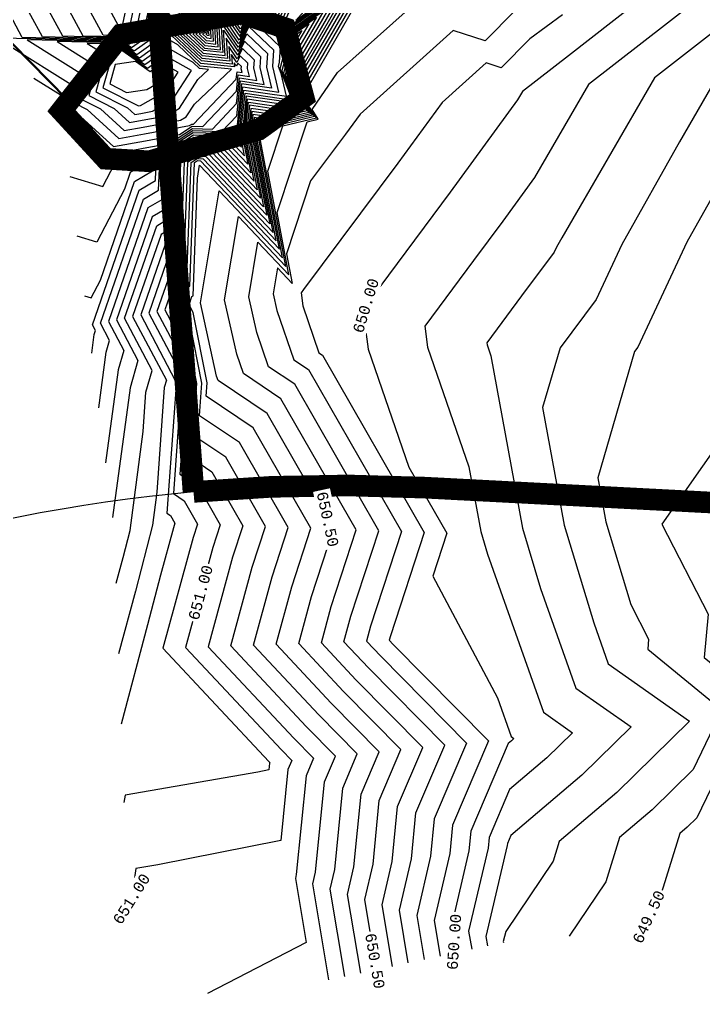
# Model space of a CAD drawing. Header units: inches. Extents: x 533200 to 542759, y 3594234 to 3596688.
# Drawn here: x 535896.54 to 535912.36, y 3595716.24 to 3595738.77 of the extents above; entities that cross this region are included whole.
import ezdxf
from ezdxf.enums import TextEntityAlignment as Align

# ---------------------------------------------------------------- set-up
doc = ezdxf.new("R2010")
doc.units = ezdxf.units.IN
doc.header["$MEASUREMENT"] = 0
for name, color, linetype in [('A-LOTES HDA REY', 14, 'Continuous'), ('C-PROP-BNDY', 150, 'Continuous'), ('CVL_CUADCON_TIT', 1, 'Continuous'), ('CVL_CURV_D', 1, 'Continuous'), ('CVL_CURV_G', 5, 'Continuous'), ('CVL_CURV_TX', 2, 'Continuous')]:
    doc.layers.add(name, color=color, linetype=linetype)
doc.styles.add('MONOTXT4', font='MONOTXT4.shx')

msp = doc.modelspace()

# ---------------------------------------------------------------- linework, layer by layer
at = {"const_width": 0.5}
msp.add_lwpolyline([(535898.065, 3595761.753), (535928.984, 3595779.445), (535930.081, 3595726.686), (535905.916, 3595727.942, 0.03527), (535900.563, 3595727.843)], format="xyb", close=True, dxfattribs=at)
at = {"layer": 'A-LOTES HDA REY', "color": 0, "flags": 128}
msp.add_lwpolyline([(535885.1, 3595722.992), (535875.559, 3595717.544), (535863.749, 3595742.117), (535898.065, 3595761.753), (535900.563, 3595727.843, 0.107858), (535885.1, 3595722.992, 4.71455)], format="xyb", dxfattribs=at)
msp.add_lwpolyline([(535885.1, 3595722.992), (535875.559, 3595717.544), (535863.749, 3595742.117), (535898.065, 3595761.753), (535900.563, 3595727.843, 0.107858), (535885.1, 3595722.992, 4.71455)], format="xyb", dxfattribs=at)
at = {"layer": 'C-PROP-BNDY', "color": 3, "linetype": 'Continuous', "lineweight": 30, "const_width": 0.5, "elevation": 652.21}
msp.add_lwpolyline([(535897.51, 3595736.66), (535898.89, 3595738.42), (535901.69, 3595738.91), (535902.68, 3595738.57), (535903.11, 3595736.97), (535902.07, 3595736.22), (535899.54, 3595735.49), (535898.53, 3595735.55), (535897.51, 3595736.66)], dxfattribs=at)
at = {"layer": 'CVL_CUADCON_TIT', "lineweight": 50}
msp.add_lwpolyline([(535897.633, 3595736.926), (535895.531, 3595739.066), (535881.887, 3595753.056)], dxfattribs=at)
at = {"layer": 'CVL_CURV_D', "color": 6, "linetype": 'Continuous'}
for points, elevation in [([(535901.806, 3595738.928), (535901.69, 3595742.459), (535901.507, 3595738.86), (535901.66, 3595738.635), (535901.806, 3595738.928)], 651.3), ([(535904.064, 3595716.634), (535903.722, 3595718.656), (535903.829, 3595719.114), (535904.016, 3595720.994), (535904.352, 3595721.785), (535903.459, 3595722.689), (535901.95, 3595724.3), (535902.38, 3595725.877), (535902.752, 3595727.023), (535901.627, 3595728.985), (535900.703, 3595729.605), (535900.757, 3595730.356), (535900.484, 3595731.734), (535900.274, 3595732.131), (535900.426, 3595732.568), (535900.48, 3595732.6), (535900.587, 3595735.462), (535900.653, 3595735.505), (535900.722, 3595735.503), (535902.478, 3595733.651), (535902.001, 3595736.202), (535902.017, 3595736.361), (535902.194, 3595736.335), (535903.275, 3595736.596), (535903.041, 3595736.96), (535902.973, 3595737.138), (535903.009, 3595737.28), (535904.425, 3595739.735), (535902.685, 3595738.511), (535902.563, 3595738.631), (535903.804, 3595741.455)], 650.7), ([(535899.489, 3595741.346), (535898.9, 3595738.55), (535898.821, 3595738.636), (535897.373, 3595741.319)], 651.8), ([(535901.769, 3595738.922), (535901.69, 3595741.35), (535901.564, 3595738.875), (535901.669, 3595738.721), (535901.769, 3595738.922)], 651.2), ([(535903.697, 3595716.555), (535903.321, 3595718.778), (535903.385, 3595719.052), (535903.592, 3595721.137), (535903.847, 3595721.735), (535903.172, 3595722.418), (535901.427, 3595724.282), (535901.923, 3595726.105), (535902.228, 3595727.043), (535901.308, 3595728.648), (535900.551, 3595729.155), (535900.637, 3595730.348), (535900.414, 3595731.475), (535900.088, 3595732.093), (535900.324, 3595732.773), (535900.408, 3595732.822), (535900.507, 3595735.464), (535900.645, 3595735.554), (535900.79, 3595735.55), (535902.405, 3595733.847), (535901.966, 3595736.193), (535901.991, 3595736.432), (535902.255, 3595736.393), (535903.232, 3595736.628), (535903.02, 3595736.957), (535902.932, 3595737.187), (535902.98, 3595737.371), (535904.255, 3595739.583), (535902.687, 3595738.481), (535902.502, 3595738.663), (535903.619, 3595741.204)], 650.8), ([(535898.044, 3595732.38), (535898.197, 3595732.333), (535898.409, 3595732.743), (535899.202, 3595735.024), (535899.612, 3595735.268), (535899.621, 3595735.488), (535900.56, 3595736.101), (535901.543, 3595736.071), (535901.599, 3595736.011), (535901.584, 3595736.094), (535901.702, 3595737.21), (535902.54, 3595737.086), (535902.402, 3595737.682), (535902.424, 3595738.057), (535901.847, 3595738.609), (535901.604, 3595738.119), (535901.198, 3595738.713), (535901.241, 3595738.004), (535900.8, 3595738.049), (535900.395, 3595738.434), (535901.117, 3595738.752), (535899.567, 3595740.891), (535899.047, 3595738.421), (535898.946, 3595738.349), (535898.875, 3595738.398), (535898.47, 3595738.408), (535897.163, 3595740.83)], 651.9), ([(535903.433, 3595740.954), (535902.441, 3595738.695), (535902.69, 3595738.45), (535904.085, 3595739.431), (535902.95, 3595737.462), (535902.892, 3595737.236), (535903, 3595736.954), (535903.189, 3595736.661), (535902.317, 3595736.451), (535901.965, 3595736.503), (535901.931, 3595736.184), (535902.332, 3595734.044), (535900.858, 3595735.597), (535900.638, 3595735.604), (535900.426, 3595735.466), (535900.335, 3595733.045), (535900.222, 3595732.978), (535899.901, 3595732.054), (535900.345, 3595731.216), (535900.518, 3595730.339), (535900.4, 3595728.705), (535900.988, 3595728.311), (535901.704, 3595727.062), (535901.467, 3595726.333), (535900.904, 3595724.263), (535902.884, 3595722.148), (535903.341, 3595721.685), (535903.169, 3595721.28), (535902.942, 3595718.991), (535902.92, 3595718.899), (535903.17, 3595717.422), (535900.884, 3595716.242)], 650.9), ([(535903.063, 3595740.453), (535902.318, 3595738.758), (535902.695, 3595738.388), (535903.746, 3595739.127), (535902.891, 3595737.644), (535902.811, 3595737.335), (535902.959, 3595736.948), (535903.102, 3595736.726), (535902.441, 3595736.566), (535901.912, 3595736.644), (535901.862, 3595736.166), (535902.185, 3595734.438), (535900.995, 3595735.692), (535900.622, 3595735.704), (535900.265, 3595735.471), (535900.191, 3595733.489), (535900.018, 3595733.387), (535899.528, 3595731.978), (535900.205, 3595730.698), (535900.279, 3595730.322), (535900.097, 3595727.805), (535900.349, 3595727.636), (535900.656, 3595727.101), (535900.554, 3595726.788), (535899.857, 3595724.226), (535902.309, 3595721.607), (535902.331, 3595721.585), (535902.322, 3595721.566), (535902.307, 3595721.416), (535902.049, 3595721.365), (535898.98, 3595720.83), (535898.955, 3595720.66)], 651.1), ([(535904.431, 3595716.713), (535904.123, 3595718.535), (535904.273, 3595719.175), (535904.439, 3595720.851), (535904.858, 3595721.835), (535903.747, 3595722.959), (535902.474, 3595724.319), (535902.836, 3595725.65), (535903.276, 3595727.004), (535901.947, 3595729.322), (535900.854, 3595730.055), (535900.876, 3595730.364), (535900.554, 3595731.993), (535900.461, 3595732.169), (535900.528, 3595732.364), (535900.552, 3595732.378), (535900.654, 3595735.098), (535900.705, 3595735.401), (535902.551, 3595733.454), (535902.035, 3595736.211), (535902.044, 3595736.291), (535902.132, 3595736.278), (535903.319, 3595736.564), (535903.061, 3595736.963), (535903.013, 3595737.088), (535903.039, 3595737.189), (535904.594, 3595739.887), (535902.682, 3595738.542), (535902.625, 3595738.599), (535903.344, 3595740.235)], 650.6), ([(535897.699, 3595735.141), (535898.463, 3595734.907), (535898.742, 3595735.442), (535898.867, 3595735.53), (535899.512, 3595735.648), (535899.773, 3595735.697), (535900.545, 3595736.201), (535901.22, 3595736.18), (535901.564, 3595736.543), (535901.65, 3595737.351), (535902.199, 3595737.27), (535902.108, 3595737.66), (535902.122, 3595737.906), (535901.745, 3595738.268), (535901.585, 3595737.947), (535901.32, 3595738.336), (535901.348, 3595737.871), (535900.773, 3595737.93), (535900.245, 3595738.433), (535900.7, 3595738.633), (535899.724, 3595739.979), (535899.396, 3595738.425), (535899.069, 3595738.191), (535898.843, 3595738.349), (535897.537, 3595738.381), (535896.742, 3595739.854)], 652.1), ([(535915.281, 3595739.995), (535914.003, 3595738.459), (535913.837, 3595738.447), (535913.467, 3595738.134), (535912.757, 3595737.583), (535911.803, 3595735.937), (535910.469, 3595733.563), (535909.875, 3595732.29), (535909.042, 3595731.174), (535908.638, 3595729.792), (535909.137, 3595727.078), (535909.821, 3595724.816), (535910.157, 3595723.868), (535912.04, 3595722.54), (535910.36, 3595720.89), (535909.025, 3595719.755), (535908.885, 3595719.301), (535907.786, 3595717.68), (535907.73, 3595717.442), (535907.733, 3595717.422)], 649.7), ([(535908.708, 3595739.696), (535907.309, 3595738.279), (535906.574, 3595738.513), (535904.418, 3595736.583), (535904.077, 3595736.115), (535903.27, 3595735.036), (535902.716, 3595733.351), (535902.844, 3595732.667), (535902.505, 3595733.025), (535902.405, 3595732.426), (535902.492, 3595732.036), (535902.883, 3595730.901), (535903.225, 3595730.672), (535905.372, 3595726.927), (535904.661, 3595724.739), (535904.567, 3595724.394), (535904.897, 3595724.041), (535906.88, 3595722.035), (535906.132, 3595720.28), (535906.047, 3595719.422), (535905.726, 3595718.049), (535905.899, 3595717.028)], 650.2), ([(535915.891, 3595739.827), (535914.191, 3595737.784), (535914.204, 3595737.674), (535914.247, 3595737.559), (535913.994, 3595737.209), (535911.978, 3595733.62), (535910.843, 3595731.19), (535910.767, 3595731.089), (535909.914, 3595728.172), (535910.101, 3595727.154), (535910.68, 3595725.24), (535911.092, 3595724.434), (535911.071, 3595724.203), (535912.789, 3595722.801), (535912.123, 3595721.423), (535911.173, 3595720.49), (535910.418, 3595719.848), (535910.103, 3595718.827), (535909.25, 3595717.57)], 649.6), ([(535897.527, 3595736.522), (535897.68, 3595736.475), (535898.592, 3595735.643), (535899.484, 3595735.806), (535900.007, 3595735.904), (535900.537, 3595736.251), (535901.001, 3595736.236), (535901.56, 3595736.827), (535901.624, 3595737.422), (535902.028, 3595737.362), (535901.962, 3595737.65), (535901.972, 3595737.831), (535901.694, 3595738.097), (535901.576, 3595737.861), (535901.38, 3595738.148), (535901.401, 3595737.805), (535900.76, 3595737.871), (535900.17, 3595738.432), (535900.491, 3595738.573), (535899.802, 3595739.524), (535899.571, 3595738.426), (535899.131, 3595738.113), (535898.826, 3595738.324), (535897.07, 3595738.368), (535896.532, 3595739.365)], 652.2), ([(535905.532, 3595716.949), (535905.325, 3595718.171), (535905.603, 3595719.36), (535905.709, 3595720.423), (535906.374, 3595721.985), (535904.61, 3595723.771), (535904.044, 3595724.375), (535904.205, 3595724.967), (535904.848, 3595726.946), (535902.905, 3595730.334), (535902.3, 3595730.74), (535902.028, 3595731.531), (535901.844, 3595732.356), (535902.055, 3595733.619), (535902.771, 3595732.864), (535902.501, 3595734.307), (535903.19, 3595736.404), (535903.448, 3595736.466), (535903.306, 3595736.686), (535903.891, 3595737.541), (535905.813, 3595739.261)], 650.3), ([(535912.183, 3595739.196), (535909.701, 3595737.265), (535908.454, 3595735.115), (535907.718, 3595734.103), (535907.04, 3595733.197), (535905.916, 3595731.676), (535905.978, 3595731.195), (535906.934, 3595728.422), (535907.209, 3595726.926), (535907.366, 3595726.404), (535908.662, 3595722.747), (535909.33, 3595722.275), (535908.734, 3595721.69), (535907.873, 3595720.958), (535907.402, 3595719.851), (535907.378, 3595719.606), (535906.928, 3595717.685), (535906.999, 3595717.264)], 649.9), ([(535913.657, 3595739.368), (535912.825, 3595738.665), (535911.229, 3595737.424), (535909.082, 3595733.722), (535908.961, 3595733.506), (535908.907, 3595733.39), (535908.15, 3595732.375), (535907.347, 3595731.289), (535907.353, 3595731.245), (535907.439, 3595730.993), (535908.173, 3595727.002), (535908.594, 3595725.61), (535909.409, 3595723.307), (535910.685, 3595722.408), (535909.547, 3595721.29), (535907.904, 3595719.893), (535907.825, 3595719.709), (535907.821, 3595719.668), (535907.329, 3595717.564), (535907.366, 3595717.343)], 649.8), ([(535896.871, 3595737.416), (535897.699, 3595736.896), (535897.655, 3595736.741), (535897.791, 3595736.672), (535898.715, 3595735.829), (535899.456, 3595735.965), (535900.24, 3595736.111), (535900.529, 3595736.3), (535900.782, 3595736.292), (535901.557, 3595737.11), (535901.597, 3595737.493), (535901.857, 3595737.454), (535901.815, 3595737.639), (535901.821, 3595737.756), (535901.642, 3595737.927), (535901.567, 3595737.775), (535901.441, 3595737.959), (535901.454, 3595737.739), (535900.746, 3595737.812), (535900.095, 3595738.431), (535900.282, 3595738.514), (535899.88, 3595739.068), (535899.746, 3595738.428), (535899.193, 3595738.034), (535898.81, 3595738.3), (535896.603, 3595738.355), (535896.321, 3595738.877)], 652.3), ([(535902.257, 3595738.79), (535902.697, 3595738.357), (535903.576, 3595738.975), (535902.861, 3595737.735), (535902.771, 3595737.384), (535902.938, 3595736.945), (535903.059, 3595736.758), (535902.503, 3595736.624), (535901.886, 3595736.715), (535901.827, 3595736.157), (535902.112, 3595734.634), (535901.064, 3595735.739), (535900.614, 3595735.753), (535900.185, 3595735.473), (535900.118, 3595733.712), (535899.916, 3595733.592), (535899.342, 3595731.939), (535900.135, 3595730.439), (535900.16, 3595730.314), (535899.946, 3595727.355), (535900.03, 3595727.299), (535900.132, 3595727.12), (535900.098, 3595727.016), (535899.799, 3595725.917), (535899.502, 3595724.766), (535898.887, 3595722.473)], 651.2), ([(535905.165, 3595716.87), (535904.924, 3595718.292), (535905.16, 3595719.298), (535905.285, 3595720.566), (535905.869, 3595721.935), (535904.322, 3595723.5), (535903.521, 3595724.356), (535903.749, 3595725.194), (535904.324, 3595726.965), (535902.586, 3595729.997), (535901.717, 3595730.579), (535901.564, 3595731.026), (535901.283, 3595732.285), (535901.605, 3595734.213), (535902.698, 3595733.06), (535902.285, 3595735.264), (535902.63, 3595736.312), (535903.405, 3595736.499), (535903.102, 3595736.969), (535903.094, 3595736.99), (535903.098, 3595737.006), (535904.303, 3595739.097)], 650.4), ([(535898.21, 3595731.056), (535898.268, 3595731.485), (535898.294, 3595731.575), (535898.223, 3595731.709), (535899.304, 3595734.82), (535899.685, 3595735.045), (535899.701, 3595735.486), (535900.568, 3595736.052), (535901.474, 3595736.024), (535901.673, 3595735.815), (535901.619, 3595736.103), (535901.729, 3595737.139), (535902.711, 3595736.994), (535902.589, 3595737.521), (535902.528, 3595737.68), (535902.555, 3595737.783), (535902.574, 3595738.132), (535901.899, 3595738.779), (535901.613, 3595738.205), (535901.22, 3595738.781)], 651.8), ([(535898.371, 3595729.787), (535898.545, 3595731.075), (535898.622, 3595731.345), (535898.41, 3595731.748), (535899.406, 3595734.615), (535899.757, 3595734.823), (535899.782, 3595735.484), (535900.576, 3595736.002), (535901.406, 3595735.976), (535901.746, 3595735.618), (535901.653, 3595736.112), (535901.755, 3595737.068), (535902.811, 3595736.913), (535902.843, 3595736.92), (535902.836, 3595736.931), (535902.568, 3595737.631), (535902.713, 3595738.191), (535902.727, 3595738.215), (535902.71, 3595738.203), (535901.95, 3595738.95), (535901.623, 3595738.291), (535901.277, 3595738.797)], 651.7), ([(535902.011, 3595738.918), (535902.707, 3595738.234), (535902.897, 3595738.367), (535902.743, 3595738.1), (535902.609, 3595737.582), (535902.857, 3595736.934), (535902.886, 3595736.888), (535902.75, 3595736.855), (535901.781, 3595736.998), (535901.688, 3595736.121), (535901.819, 3595735.421), (535901.337, 3595735.929), (535900.583, 3595735.952), (535899.862, 3595735.481), (535899.829, 3595734.601), (535899.508, 3595734.41), (535898.596, 3595731.786), (535898.951, 3595731.115), (535898.822, 3595730.664), (535898.531, 3595728.519)], 651.6), ([(535898.778, 3595725.73), (535898.938, 3595726.324), (535899.1, 3595726.953), (535899.399, 3595729.244), (535899.464, 3595730.153), (535899.607, 3595730.655), (535898.969, 3595731.863), (535899.712, 3595734.001), (535899.974, 3595734.156), (535900.023, 3595735.477), (535900.599, 3595735.853), (535901.201, 3595735.834), (535901.965, 3595735.028), (535901.757, 3595736.139), (535901.834, 3595736.856), (535902.626, 3595736.74), (535902.973, 3595736.823), (535902.897, 3595736.94), (535902.69, 3595737.483), (535902.802, 3595737.918), (535903.236, 3595738.671), (535902.702, 3595738.296), (535902.134, 3595738.854)], 651.4), ([(535902.195, 3595738.822), (535902.7, 3595738.326), (535903.406, 3595738.823), (535902.831, 3595737.826), (535902.73, 3595737.434), (535902.918, 3595736.943), (535903.016, 3595736.791), (535902.564, 3595736.682), (535901.86, 3595736.786), (535901.792, 3595736.148), (535902.039, 3595734.831), (535901.132, 3595735.787), (535900.607, 3595735.803), (535900.104, 3595735.475), (535900.046, 3595733.934), (535899.814, 3595733.796), (535899.156, 3595731.901), (535899.936, 3595730.425), (535899.888, 3595730.258), (535899.713, 3595727.835), (535899.613, 3595727.071), (535899.22, 3595725.545), (535898.832, 3595724.101)], 651.3), ([(535901.335, 3595738.812), (535901.632, 3595738.377), (535901.914, 3595738.944)], 651.6), ([(535901.842, 3595738.933), (535901.651, 3595738.549), (535901.449, 3595738.844)], 651.4), ([(535909.1, 3595738.874), (535908.346, 3595738.324), (535907.683, 3595737.653), (535907.335, 3595737.764), (535906.314, 3595736.85), (535905.29, 3595735.444), (535903.107, 3595732.524), (535903.053, 3595732.451), (535903.093, 3595732.145), (535903.465, 3595731.062), (535903.544, 3595731.009), (535905.896, 3595726.907), (535905.117, 3595724.511), (535905.091, 3595724.413), (535905.185, 3595724.312), (535907.385, 3595722.085), (535906.555, 3595720.137), (535906.491, 3595719.483), (535906.127, 3595717.928), (535906.266, 3595717.107)], 650.1), ([(535896.161, 3595738.256), (535897.91, 3595737.158), (535897.817, 3595736.831), (535898.103, 3595736.686), (535898.839, 3595736.015), (535899.429, 3595736.123), (535900.473, 3595736.319), (535900.522, 3595736.35), (535900.564, 3595736.349), (535901.553, 3595737.393), (535901.571, 3595737.563), (535901.687, 3595737.546), (535901.668, 3595737.628), (535901.671, 3595737.68), (535901.591, 3595737.756), (535901.557, 3595737.689), (535901.501, 3595737.771), (535901.507, 3595737.673), (535900.733, 3595737.752), (535900.02, 3595738.43), (535900.074, 3595738.454), (535899.959, 3595738.612), (535899.92, 3595738.429), (535899.255, 3595737.955), (535898.794, 3595738.276), (535896.137, 3595738.341)], 652.4), ([(535900.814, 3595738.108), (535901.188, 3595738.07), (535901.148, 3595738.733), (535900.47, 3595738.435), (535900.814, 3595738.108)], 651.8), ([(535900.828, 3595738.167), (535901.135, 3595738.136), (535901.102, 3595738.681), (535900.545, 3595738.436), (535900.828, 3595738.167)], 651.7), ([(535900.841, 3595738.227), (535901.082, 3595738.202), (535901.056, 3595738.629), (535900.62, 3595738.437), (535900.841, 3595738.227)], 651.6), ([(535900.868, 3595738.345), (535900.975, 3595738.334), (535900.964, 3595738.524), (535900.77, 3595738.439), (535900.868, 3595738.345)], 651.4), ([(535900.882, 3595738.404), (535900.922, 3595738.4), (535900.918, 3595738.471), (535900.845, 3595738.439), (535900.882, 3595738.404)], 651.3), ([(535899.882, 3595738.157), (535899.379, 3595737.797), (535898.761, 3595738.227), (535897.41, 3595738.26), (535898.33, 3595737.682), (535898.14, 3595737.01), (535898.727, 3595736.714), (535899.085, 3595736.387), (535899.373, 3595736.439), (535899.936, 3595736.545), (535900.236, 3595736.717), (535900.667, 3595737.383), (535900.912, 3595737.612), (535900.705, 3595737.634), (535900.558, 3595737.774), (535899.882, 3595738.157)], 652.6), ([(535899.815, 3595737.986), (535899.441, 3595737.719), (535898.745, 3595738.202), (535898.105, 3595738.218), (535898.541, 3595737.944), (535898.302, 3595737.1), (535899.039, 3595736.728), (535899.209, 3595736.573), (535899.345, 3595736.598), (535899.612, 3595736.648), (535900.078, 3595736.915), (535900.515, 3595737.589), (535899.815, 3595737.986)], 652.7), ([(535899.748, 3595737.815), (535899.502, 3595737.64), (535898.774, 3595738.146), (535898.732, 3595738.139), (535898.463, 3595737.189), (535899.292, 3595736.771), (535899.335, 3595736.777), (535899.92, 3595737.113), (535900.206, 3595737.555), (535899.748, 3595737.815)], 652.8), ([(535899.681, 3595737.644), (535899.564, 3595737.561), (535899.22, 3595737.8), (535898.752, 3595737.729), (535898.625, 3595737.279), (535899.017, 3595737.081), (535899.485, 3595737.152), (535899.762, 3595737.312), (535899.898, 3595737.521), (535899.681, 3595737.644)], 652.9)]:
    msp.add_lwpolyline(points, dxfattribs=dict(at, elevation=elevation))
at = {"layer": 'CVL_CURV_G', "color": 5, "linetype": 'Continuous'}
for points, elevation in [([(535903.248, 3595740.703), (535902.379, 3595738.726), (535902.692, 3595738.419), (535903.915, 3595739.279), (535902.92, 3595737.553), (535902.851, 3595737.286), (535902.979, 3595736.951), (535903.146, 3595736.693), (535902.379, 3595736.509), (535901.939, 3595736.574), (535901.896, 3595736.175), (535902.258, 3595734.241), (535900.927, 3595735.645), (535900.63, 3595735.654), (535900.346, 3595735.468), (535900.263, 3595733.267), (535900.12, 3595733.182), (535899.715, 3595732.016), (535900.275, 3595730.957), (535900.399, 3595730.331), (535900.248, 3595728.255), (535900.669, 3595727.973), (535901.18, 3595727.082), (535901.011, 3595726.561), (535900.38, 3595724.244), (535902.596, 3595721.878), (535902.836, 3595721.635), (535902.746, 3595721.423), (535902.583, 3595719.779), (535899.742, 3595719.219), (535899.23, 3595719.13), (535899.08, 3595718.11)], 651), ([(535904.798, 3595716.792), (535904.524, 3595718.414), (535904.716, 3595719.237), (535904.862, 3595720.709), (535905.363, 3595721.885), (535904.034, 3595723.23), (535902.997, 3595724.338), (535903.292, 3595725.422), (535903.8, 3595726.985), (535902.266, 3595729.66), (535901.135, 3595730.418), (535901.099, 3595730.521), (535900.722, 3595732.214), (535901.155, 3595734.807), (535902.624, 3595733.257), (535902.07, 3595736.22), (535903.362, 3595736.531), (535903.081, 3595736.966), (535903.053, 3595737.039), (535903.069, 3595737.098), (535904.764, 3595740.038), (535902.927, 3595738.747), (535904.567, 3595740.598)], 650.5), ([(535896.953, 3595740.342), (535898.003, 3595738.395), (535898.859, 3595738.373), (535899.008, 3595738.27), (535899.222, 3595738.423), (535899.645, 3595740.435), (535900.909, 3595738.692), (535900.32, 3595738.434), (535900.787, 3595737.989), (535901.295, 3595737.937), (535901.259, 3595738.525), (535901.595, 3595738.033), (535901.796, 3595738.438), (535902.273, 3595737.982), (535902.255, 3595737.671), (535902.369, 3595737.178), (535901.676, 3595737.281), (535901.568, 3595736.26), (535901.439, 3595736.124), (535900.552, 3595736.151), (535899.54, 3595735.49), (535899.1, 3595735.229), (535898.968, 3595734.849), (535898.33, 3595733.62), (535897.872, 3595733.761)], 652), ([(535916.501, 3595739.659), (535915.249, 3595738.154), (535915.324, 3595737.494), (535915.584, 3595736.805), (535914.062, 3595734.703), (535913.487, 3595733.677), (535913.121, 3595732.894), (535913.702, 3595731.038), (535912.805, 3595729.11), (535911.4, 3595727.099), (535912.466, 3595725.016), (535912.374, 3595724.011), (535913.538, 3595723.062), (535912.205, 3595720.305), (535911.986, 3595720.09), (535911.812, 3595719.942), (535911.322, 3595718.354), (535910.895, 3595717.725)], 649.5), ([(535911.337, 3595739.57), (535909.237, 3595737.933), (535908.173, 3595737.106), (535908.059, 3595736.911), (535906.504, 3595734.774), (535905.073, 3595732.86), (535904.484, 3595732.064), (535904.603, 3595731.145), (535905.543, 3595728.418), (535906.42, 3595726.888), (535906.098, 3595725.896), (535907.598, 3595723.08), (535907.915, 3595722.186), (535907.975, 3595722.143), (535907.921, 3595722.09), (535907.843, 3595722.023), (535906.979, 3595719.994), (535906.934, 3595719.545), (535906.528, 3595717.806), (535906.632, 3595717.186)], 650), ([(535902.073, 3595738.886), (535902.705, 3595738.265), (535903.067, 3595738.519), (535902.772, 3595738.009), (535902.649, 3595737.532), (535902.877, 3595736.937), (535902.929, 3595736.855), (535902.688, 3595736.797), (535901.807, 3595736.927), (535901.723, 3595736.13), (535901.892, 3595735.224), (535901.269, 3595735.882), (535900.591, 3595735.903), (535899.943, 3595735.479), (535899.901, 3595734.379), (535899.61, 3595734.206), (535898.783, 3595731.824), (535899.279, 3595730.885), (535899.099, 3595730.254), (535898.692, 3595727.251)], 651.5), ([(535901.392, 3595738.828), (535901.641, 3595738.463), (535901.878, 3595738.939)], 651.5), ([(535900.855, 3595738.286), (535901.028, 3595738.268), (535901.01, 3595738.576), (535900.695, 3595738.438), (535900.855, 3595738.286)], 651.5), ([(535899.95, 3595738.327), (535899.317, 3595737.876), (535898.777, 3595738.251), (535896.715, 3595738.302), (535898.12, 3595737.42), (535897.978, 3595736.92), (535898.415, 3595736.7), (535898.962, 3595736.201), (535899.401, 3595736.281), (535900.261, 3595736.442), (535900.394, 3595736.519), (535900.585, 3595736.815), (535901.444, 3595737.619), (535900.719, 3595737.693), (535900.203, 3595738.184), (535899.95, 3595738.327)], 652.5)]:
    msp.add_lwpolyline(points, dxfattribs=dict(at, elevation=elevation))

# ---------------------------------------------------------------- next in the draw order: wipeouts: each hides what was drawn before it
at = {"color": 8}
for points, z in [([(535904.559, 3595732.868), (535904.157, 3595731.552), (535904.54, 3595731.435), (535904.942, 3595732.751)], 650), ([(535904.01, 3595726.582), (535903.72, 3595727.928), (535903.329, 3595727.843), (535903.619, 3595726.498)], 650.5), ([(535900.739, 3595724.799), (535901.1, 3595726.127), (535900.714, 3595726.232), (535900.353, 3595724.904)], 651), ([(535899.32, 3595719.12), (535898.594, 3595717.951), (535898.934, 3595717.74), (535899.66, 3595718.909)], 651), ([(535911.199, 3595718.723), (535910.622, 3595717.474), (535910.985, 3595717.306), (535911.562, 3595718.556)], 649.5), ([(535906.437, 3595718.136), (535906.344, 3595716.763), (535906.743, 3595716.736), (535906.836, 3595718.109)], 650), ([(535904.451, 3595717.641), (535904.681, 3595716.284), (535905.075, 3595716.351), (535904.846, 3595717.708)], 650.5)]:
    msp.add_wipeout(points, dxfattribs=at).translate(0, 0, z).dxf.layer = 'CVL_CURV_TX'

# ---------------------------------------------------------------- next in the draw order: texts
at = {"layer": 'CVL_CURV_TX', "color": 2, "style": 'MONOTXT4'}
for s, rotation, p in [('650.00', 73.0137, (535904.549, 3595732.152, 650)), ('650.50', 282.1685, (535903.669, 3595727.213, 650.5)), ('651.00', 74.7761, (535900.726, 3595725.515, 651)), ('651.00', 58.1484, (535899.127, 3595718.43, 651)), ('649.50', 65.2064, (535911.092, 3595718.015, 649.5)), ('650.00', 86.1381, (535906.59, 3595717.436, 650)), ('650.50', 279.5933, (535904.763, 3595716.996, 650.5))]:
    msp.add_text(s, height=0.25, rotation=rotation, dxfattribs=at).set_placement(p, align=Align.MIDDLE)

doc.saveas('drawing.dxf')
